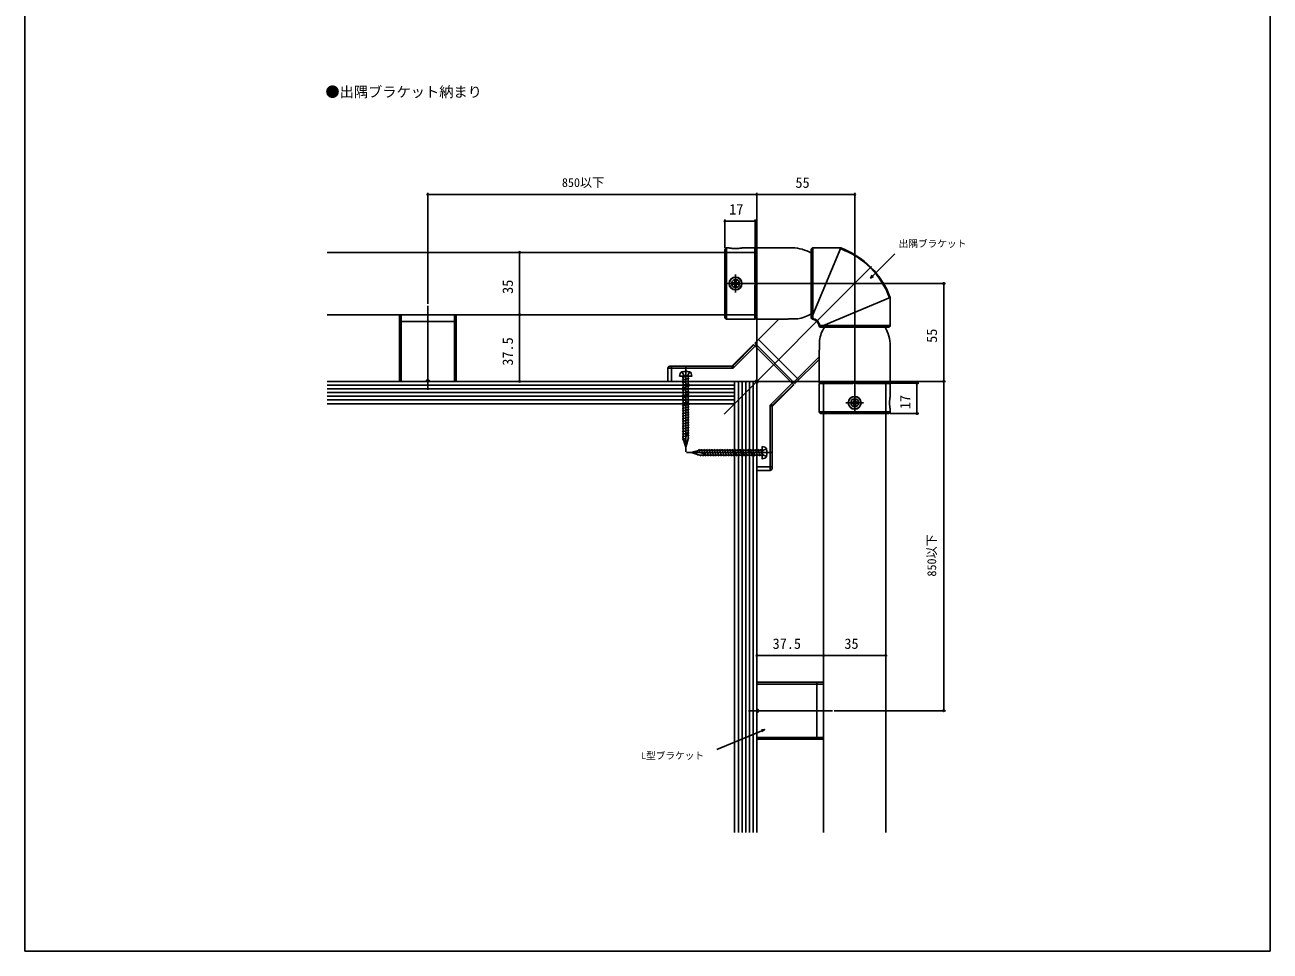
# Model space of a CAD drawing. Units: millimetres, scale not verified. Extents: x -350 to 350, y -522 to 519.
# Drawn here: x -350 to 350, y -522 to -1 of the extents above; entities that cross this region are included whole.
import ezdxf
from ezdxf.enums import TextEntityAlignment as Align

# ---------------------------------------------------------------- set-up
doc = ezdxf.new("R2010")
doc.units = ezdxf.units.MM
doc.header["$LTSCALE"] = 4
for name, color, linetype in [('0-1_USER1', 3, 'Continuous'), ('0-2_YKK_12', 2, 'Continuous'), ('0-3_YKK_13', 4, 'Continuous'), ('0-4_YKK_D', 6, 'Continuous'), ('0-5_YKK_ZWAK', 7, 'Continuous'), ('0-6_YSS_K', 3, 'Continuous')]:
    doc.layers.add(name, color=color, linetype=linetype)
doc.styles.add('ＭＳ ゴシック', font='')
doc.styles.get('ＭＳ ゴシック').set_extended_font_data('MS Gothic')

msp = doc.modelspace()

# ---------------------------------------------------------------- linework, layer by layer
at = {"layer": '0-2_YKK_12'}
for p, q in [((-180, -129.099), (43.498, -129.099)), ((43.498, -129.099), (60.498, -129.099)), ((60.498, -164.099), (60.498, -129.099)), ((43.038, -220.059), (125.973, -137.124)), ((116.496, -218.336), (116.496, -139.348)), ((44.627, -146.599), (123.748, -146.6)), ((49.499, -141.599), (49.499, -151.599)), ((-123.501, -206.274), (-123.501, -159.099)), ((-180, -164.099), (43.498, -164.099)), ((43.498, -164.099), (60.498, -164.099)), ((133.998, -202.598), (133.998, -219.598)), ((121.496, -213.598), (111.496, -213.598)), ((98.998, -219.598), (98.998, -454.921)), ((133.998, -219.598), (133.998, -454.921)), ((56.821, -386.597), (103.998, -386.597))]:
    msp.add_line(p, q, dxfattribs=at)
msp.add_lwpolyline([(133.998, -202.598), (98.998, -202.598), (98.998, -219.598)], dxfattribs=at)
at = {"layer": '0-3_YKK_13', "color": 7}
msp.add_line((43.498, -127.613), (43.498, -127.598), dxfattribs=at)
at = {"layer": '0-3_YKK_13'}
for p, q in [((43.498, -128.914), (43.498, -127.613)), ((43.498, -138.289), (43.498, -128.914)), ((45.598, -126.598), (44.498, -126.598)), ((44.498, -126.598), (44.498, -166.598)), ((45.71, -126.615), (45.598, -126.598)), ((60.248, -126.598), (53.368, -126.598)), ((60.248, -126.598), (60.248, -126.612)), ((60.248, -127.113), (60.248, -126.612)), ((60.748, -127.098), (60.248, -127.098)), ((60.248, -127.113), (60.248, -145.598)), ((60.498, -129.114), (60.498, -129.014)), ((60.498, -133.913), (60.498, -129.114)), ((81.498, -126.598), (60.748, -126.598)), ((60.748, -126.598), (60.748, -126.612)), ((60.748, -127.113), (60.748, -126.612)), ((60.748, -127.113), (60.748, -145.598)), ((91.998, -127.598), (91.998, -127.6)), ((91.998, -163.404), (91.998, -127.6)), ((108.597, -126.6), (92.998, -164.19)), ((108.598, -126.6), (92.998, -126.6)), ((92.998, -126.6), (92.998, -164.19)), ((43.498, -165.598), (43.498, -138.289)), ((48.347, -146.215), (47.579, -146.215)), ((60.248, -145.598), (60.748, -145.598)), ((60.248, -147.598), (60.748, -147.598)), ((60.248, -147.598), (60.248, -166.598)), ((60.748, -147.598), (60.748, -166.598)), ((98.907, -170.099), (136.496, -154.499)), ((136.496, -170.098), (136.496, -154.498)), ((-139.501, -201.597), (-139.501, -164.097)), ((-138.501, -167.909), (-108.501, -167.909)), ((-138.501, -167.909), (-138.501, -201.597)), ((-108.501, -164.097), (-108.501, -167.909)), ((-108.501, -167.909), (-107.501, -167.909)), ((-108.501, -167.909), (-108.501, -201.597)), ((-107.501, -201.597), (-107.501, -164.097)), ((44.498, -166.598), (60.248, -166.598)), ((60.248, -166.098), (60.748, -166.098)), ((60.283, -180.186), (73.871, -166.598)), ((60.748, -166.598), (78.536, -166.598)), ((81.498, -166.372), (84.498, -166.372)), ((91.6, -163.86), (91.998, -164.258)), ((98.838, -171.098), (99.237, -171.497)), ((98.907, -170.098), (136.496, -170.098)), ((135.496, -171.098), (135.498, -171.098)), ((59.582, -180.899), (47.677, -192.804)), ((48.077, -192.804), (59.782, -181.099)), ((60.489, -181.806), (48.199, -194.097)), ((59.582, -180.899), (82.197, -203.515)), ((60.999, -180.902), (60.292, -181.609)), ((62.404, -178.065), (85.032, -200.692)), ((96.724, -181.598), (96.724, -178.598)), ((136.498, -202.348), (136.498, -181.598)), ((96.498, -187.812), (82.203, -202.106)), ((96.498, -184.588), (96.498, -202.348)), ((13.499, -194.097), (11.499, -194.097)), ((12.499, -193.097), (13.499, -193.097)), ((13.499, -193.097), (47.37, -193.097)), ((13.499, -194.097), (13.499, -193.097)), ((13.499, -194.097), (13.499, -201.597)), ((48.199, -194.097), (13.499, -194.097)), ((21.499, -193.497), (21.499, -241.097)), ((48.199, -194.097), (47.37, -193.097)), ((47.677, -192.804), (48.077, -192.804)), ((48.077, -192.804), (48.199, -194.097)), ((-139.501, -201.597), (-107.501, -201.597)), ((-122.751, -200.897), (-122.751, -201.597)), ((13.499, -201.597), (60.439, -201.597)), ((17.999, -198.597), (18.376, -197.191)), ((22.733, -198.597), (19.499, -199.464)), ((23.499, -199.841), (19.499, -200.913)), ((23.499, -201.291), (19.499, -202.363)), ((23.499, -202.74), (19.499, -203.812)), ((20.099, -198.597), (20.099, -233.769)), ((22.899, -198.597), (22.899, -233.769)), ((60.439, -201.597), (60.969, -201.067)), ((62.03, -202.128), (61.499, -202.658)), ((61.499, -202.658), (61.499, -249.597)), ((68.999, -214.898), (81.29, -202.607)), ((80.939, -202.257), (81.647, -201.549)), ((82, -201.903), (81.293, -202.61)), ((81.487, -202.804), (82.194, -202.097)), ((96.498, -202.848), (96.498, -218.598)), ((115.498, -202.848), (96.498, -202.848)), ((96.998, -202.348), (96.998, -202.848)), ((136.498, -202.348), (117.498, -202.348)), ((117.498, -202.848), (117.498, -202.348)), ((136.498, -202.848), (117.498, -202.848)), ((135.998, -202.848), (135.998, -202.348)), ((136.498, -209.728), (136.498, -202.848)), ((23.499, -204.19), (19.499, -205.261)), ((23.499, -205.639), (19.499, -206.711)), ((23.499, -207.088), (19.499, -208.16)), ((23.499, -208.538), (19.499, -209.609)), ((23.499, -209.987), (19.499, -211.059)), ((81.997, -203.314), (70.292, -215.019)), ((70.292, -215.42), (82.197, -203.515)), ((136.492, -209.757), (136.492, -209.756)), ((23.499, -211.436), (19.499, -212.508)), ((23.499, -212.886), (19.499, -213.958)), ((23.499, -214.335), (19.499, -215.407)), ((23.499, -215.785), (19.499, -216.856)), ((68.999, -249.597), (68.999, -214.898)), ((69.999, -215.726), (68.999, -214.898)), ((68.999, -214.898), (70.292, -215.019)), ((69.999, -215.726), (69.999, -249.597)), ((70.292, -215.019), (70.292, -215.42)), ((115.345, -213.214), (114.577, -213.214)), ((23.499, -217.234), (19.499, -218.306)), ((23.499, -218.683), (19.499, -219.755)), ((23.499, -220.133), (19.499, -221.205)), ((23.499, -221.582), (19.499, -222.654)), ((23.499, -223.032), (19.499, -224.103)), ((136.498, -218.598), (96.498, -218.598)), ((97.498, -219.598), (135.498, -219.598)), ((136.498, -218.598), (136.498, -217.498)), ((23.499, -224.481), (19.499, -225.553)), ((23.499, -225.93), (19.499, -227.002)), ((23.499, -227.38), (19.499, -228.451)), ((23.499, -228.829), (19.499, -229.901)), ((22.599, -230.52), (19.499, -231.35)), ((23.499, -230.278), (22.899, -230.439)), ((21.831, -232.175), (19.499, -232.8)), ((21.424, -233.733), (19.499, -234.249)), ((21.499, -238.597), (20.099, -233.769)), ((21.241, -235.232), (20.219, -235.506)), ((21.236, -236.682), (20.759, -236.81)), ((21.499, -238.597), (22.899, -233.769)), ((21.749, -237.994), (21.668, -238.016)), ((22.424, -236.364), (22.123, -236.445)), ((23.1, -234.734), (22.579, -234.873)), ((23.499, -231.728), (22.899, -231.889)), ((23.499, -233.177), (22.899, -233.338)), ((21.397, -238.089), (21.299, -238.115)), ((69.599, -241.597), (21.999, -241.597)), ((24.499, -241.597), (29.328, -240.197)), ((24.499, -241.597), (29.328, -242.997)), ((25.008, -241.495), (24.982, -241.397)), ((25.102, -241.847), (25.08, -241.766)), ((26.414, -241.334), (26.286, -240.857)), ((26.732, -242.522), (26.652, -242.221)), ((27.865, -241.339), (27.591, -240.317)), ((28.363, -243.198), (28.223, -242.677)), ((29.363, -241.522), (28.847, -239.597)), ((64.499, -240.197), (29.328, -240.197)), ((64.499, -242.997), (29.328, -242.997)), ((29.919, -243.597), (29.758, -242.997)), ((30.922, -241.929), (30.297, -239.597)), ((31.369, -243.597), (31.208, -242.997)), ((32.577, -242.697), (31.746, -239.597)), ((32.818, -243.597), (32.657, -242.997)), ((34.267, -243.597), (33.196, -239.597)), ((35.717, -243.597), (34.645, -239.597)), ((37.166, -243.597), (36.094, -239.597)), ((38.616, -243.597), (37.544, -239.597)), ((40.065, -243.597), (38.993, -239.597)), ((41.514, -243.597), (40.443, -239.597)), ((42.964, -243.597), (41.892, -239.597)), ((44.413, -243.597), (43.341, -239.597)), ((45.862, -243.597), (44.791, -239.597)), ((47.312, -243.597), (46.24, -239.597)), ((48.761, -243.597), (47.689, -239.597)), ((50.211, -243.597), (49.139, -239.597)), ((51.66, -243.597), (50.588, -239.597)), ((53.109, -243.597), (52.038, -239.597)), ((54.559, -243.597), (53.487, -239.597)), ((56.008, -243.597), (54.936, -239.597)), ((57.458, -243.597), (56.386, -239.597)), ((58.907, -243.597), (57.835, -239.597)), ((60.356, -243.597), (59.285, -239.597)), ((61.806, -243.597), (60.734, -239.597)), ((63.255, -243.597), (62.183, -239.597)), ((64.499, -242.831), (63.633, -239.597)), ((64.499, -238.097), (65.906, -238.474)), ((61.499, -251.597), (61.499, -249.597)), ((61.499, -249.597), (68.999, -249.597)), ((68.999, -251.597), (61.499, -251.597)), ((68.999, -251.597), (68.999, -249.597)), ((68.999, -249.597), (69.999, -249.597)), ((69.999, -249.597), (69.999, -250.597)), ((61.498, -370.597), (98.998, -370.597)), ((61.498, -370.597), (61.498, -402.597)), ((95.187, -371.597), (61.498, -371.597)), ((95.187, -371.597), (95.187, -401.597)), ((62.198, -387.347), (61.498, -387.347)), ((95.187, -401.597), (61.498, -401.597)), ((61.498, -402.597), (98.998, -402.597)), ((98.998, -401.597), (95.187, -401.597)), ((95.187, -401.597), (95.187, -402.597))]:
    msp.add_line(p, q, dxfattribs=at)
for points in [[(47.651, -126.895), (47.058, -126.833), (46.548, -126.761), (46.143, -126.695), (45.843, -126.64), (45.71, -126.615)], [(47.651, -126.895), (48.531, -126.969), (49.498, -126.992), (50.465, -126.969), (51.364, -126.903)], [(53.368, -126.598), (53.325, -126.607), (53.247, -126.622), (53.15, -126.641), (52.869, -126.692), (52.455, -126.759), (51.945, -126.833), (51.333, -126.899)], [(91.998, -127.598), (92.032, -127.34), (92.133, -127.099), (92.292, -126.892), (92.499, -126.733), (92.74, -126.633), (92.998, -126.6)], [(136.077, -154.672), (135.125, -152.336), (134.088, -150.04), (132.906, -147.814), (131.593, -145.659), (130.173, -143.575), (128.646, -141.569), (127.013, -139.648), (125.278, -137.818), (123.448, -136.083), (121.527, -134.45), (119.521, -132.923), (117.437, -131.503), (115.282, -130.19), (113.056, -129.008), (110.76, -127.971), (108.424, -127.019)], [(136.498, -154.498), (135.523, -152.149), (134.469, -149.837), (133.277, -147.592), (131.953, -145.42), (130.52, -143.319), (128.98, -141.296), (127.332, -139.36), (125.582, -137.515), (123.737, -135.765), (121.8, -134.117), (119.778, -132.577), (117.677, -131.143), (115.504, -129.82), (113.26, -128.627), (110.947, -127.574), (108.598, -126.598)], [(47.579, -146.215), (47.579, -146.983), (48.347, -146.983)], [(49.883, -145.447), (49.883, -144.679), (49.115, -144.679), (49.115, -145.447)], [(50.651, -146.983), (51.419, -146.983), (51.419, -146.215), (50.651, -146.215)], [(49.115, -147.751), (49.115, -148.519), (49.883, -148.519), (49.883, -147.751)], [(-138.501, -164.097), (-138.501, -167.909), (-139.501, -167.909)], [(78.536, -166.593), (78.585, -166.586), (78.904, -166.542), (79.377, -166.486), (79.997, -166.429), (80.722, -166.387), (81.498, -166.372)], [(91.998, -165.688), (91.998, -165.401), (91.998, -164.626), (91.998, -163.404)], [(92.921, -164.282), (92.678, -164.236), (92.454, -164.144), (92.264, -164.002), (92.119, -163.824), (92.029, -163.62), (91.998, -163.404)], [(92.817, -166.671), (92.555, -166.582), (92.326, -166.429), (92.149, -166.216), (92.037, -165.963), (91.998, -165.689)], [(92.923, -164.371), (92.876, -165.607), (92.835, -166.394), (92.817, -166.671)], [(96.425, -170.279), (96.107, -169.248), (95.541, -168.322), (94.775, -167.557), (93.849, -166.994), (92.817, -166.671)], [(92.819, -166.317), (93.564, -166.437), (94.266, -166.705), (95.483, -167.614), (96.37, -168.827), (96.673, -169.522), (96.807, -170.262)], [(92.999, -164.19), (92.993, -164.203), (92.987, -164.216), (92.981, -164.228), (92.974, -164.241), (92.965, -164.253), (92.956, -164.265), (92.943, -164.276), (92.921, -164.282)], [(92.921, -164.282), (92.922, -164.327), (92.923, -164.371)], [(96.425, -170.279), (96.713, -170.261), (97.489, -170.22), (98.726, -170.174)], [(97.407, -171.098), (97.067, -171.039), (96.768, -170.866), (96.546, -170.603), (96.425, -170.279)], [(98.013, -171.098), (97.878, -171.098), (97.762, -171.098), (97.668, -171.098), (97.592, -171.098), (97.533, -171.098), (97.485, -171.098), (97.409, -171.098)], [(105.602, -171.098), (105.212, -171.098), (104.836, -171.098), (104.475, -171.098), (104.129, -171.098), (103.796, -171.098), (103.477, -171.098), (103.171, -171.098), (102.878, -171.098), (102.598, -171.098), (102.33, -171.098), (102.074, -171.098), (101.83, -171.098), (101.598, -171.098), (101.377, -171.098), (101.167, -171.098), (100.968, -171.098), (100.779, -171.098), (100.6, -171.098), (100.431, -171.098), (100.271, -171.098), (100.12, -171.098), (99.979, -171.098), (99.846, -171.098), (99.721, -171.098), (99.604, -171.098), (99.394, -171.098), (99.212, -171.098), (99.056, -171.098), (98.924, -171.098), (98.813, -171.098), (98.721, -171.098), (98.646, -171.098), (98.585, -171.098), (98.536, -171.098), (98.497, -171.098), (98.438, -171.098), (98.343, -171.098), (98.169, -171.098), (98.013, -171.098)], [(98.726, -170.174), (98.77, -170.175), (98.814, -170.176)], [(98.814, -170.176), (98.827, -170.145), (98.846, -170.129), (98.866, -170.117), (98.886, -170.107), (98.907, -170.098)], [(99.692, -171.098), (99.476, -171.068), (99.272, -170.977), (99.095, -170.833), (98.952, -170.643), (98.861, -170.419), (98.814, -170.176)], [(135.496, -171.098), (134.3, -171.098), (133.129, -171.098), (131.984, -171.098), (130.866, -171.098), (129.772, -171.098), (128.704, -171.098), (127.66, -171.098), (126.641, -171.098), (125.646, -171.098), (124.675, -171.098), (123.728, -171.098), (122.804, -171.098), (121.903, -171.098), (121.025, -171.098), (120.17, -171.098), (119.336, -171.098), (118.524, -171.098), (117.734, -171.098), (116.965, -171.098), (116.218, -171.098), (115.49, -171.098), (114.784, -171.098), (114.097, -171.098), (113.43, -171.098), (112.783, -171.098), (112.154, -171.098), (111.545, -171.098), (110.955, -171.098), (110.382, -171.098), (109.828, -171.098), (109.291, -171.098), (108.772, -171.098), (108.27, -171.098), (107.785, -171.098), (107.317, -171.098), (106.864, -171.098), (106.428, -171.098), (106.007, -171.098), (105.602, -171.098)], [(136.496, -170.098), (136.449, -170.407), (136.306, -170.685), (136.085, -170.907), (135.807, -171.049), (135.498, -171.098)], [(60.283, -180.186), (82.91, -202.813), (96.498, -189.226)], [(96.5, -184.588), (96.503, -184.564), (96.52, -184.451), (96.545, -184.271), (96.576, -184.025), (96.611, -183.72), (96.646, -183.362), (96.677, -182.961), (96.703, -182.526), (96.719, -182.068), (96.724, -181.598)], [(13.499, -201.597), (11.499, -201.597), (11.499, -194.097)], [(-122.751, -200.897), (-124.251, -200.897), (-124.251, -201.597)], [(17.999, -198.597), (24.999, -198.597), (24.622, -197.191)], [(19.399, -196.246), (20.349, -198.193), (21.499, -198.805)], [(23.599, -196.246), (22.649, -198.193), (21.499, -198.805)], [(115.498, -202.848), (115.498, -202.348), (96.498, -202.348)], [(136.492, -209.728), (136.49, -209.74), (136.462, -209.88), (136.421, -210.102), (136.368, -210.406), (136.309, -210.785), (136.249, -211.23), (136.193, -211.733), (136.128, -212.632), (136.105, -213.598), (136.128, -214.566), (136.193, -215.464)], [(114.577, -213.214), (114.577, -213.982), (115.345, -213.982)], [(116.881, -212.446), (116.881, -211.678), (116.113, -211.678), (116.113, -212.446)], [(116.113, -214.75), (116.113, -215.518), (116.881, -215.518), (116.881, -214.75)], [(117.649, -213.982), (118.417, -213.982), (118.417, -213.214), (117.649, -213.214)], [(136.193, -215.464), (136.249, -215.967), (136.309, -216.412), (136.368, -216.791), (136.421, -217.095), (136.463, -217.318), (136.489, -217.452), (136.498, -217.498)], [(66.851, -239.497), (64.903, -240.447), (64.292, -241.597)], [(66.851, -243.697), (64.903, -242.747), (64.292, -241.597)], [(64.499, -238.097), (64.499, -245.097), (65.906, -244.72)], [(98.998, -371.597), (95.187, -371.597), (95.187, -370.597)], [(62.198, -387.347), (62.198, -385.847), (61.498, -385.847)]]:
    msp.add_lwpolyline(points, dxfattribs=at)
for centre, radius in [((49.499, -146.599), 3.6), ((49.499, -146.599), 3.5), ((49.499, -146.599), 2.25), ((116.497, -213.598), 3.6), ((116.497, -213.598), 3.5), ((116.497, -213.598), 2.25)]:
    msp.add_circle(centre, radius, dxfattribs=at)
for centre, radius, start, end in [((44.498, -127.598), 1, 90, 180), ((81.498, -146.598), 20, 58.33176, 90), ((48.347, -145.447), 0.768, 270, 0), ((48.347, -147.751), 0.768, 0, 90), ((50.651, -145.447), 0.768, 180, 270), ((50.651, -147.751), 0.768, 90, 180), ((44.498, -165.598), 1, 180, 270), ((81.498, -146.598), 20, 278.62693, 301.66824), ((116.498, -181.598), 20, 148.33176, 171.37307), ((116.498, -181.598), 20, 0, 31.66824), ((12.499, -194.097), 1, 90, 180), ((21.499, -204.997), 9, 75.9647, 104.0353), ((46.97, -192.097), 1, 270.00035, 315.00451), ((47.37, -192.097), 1, 270.00172, 314.99828), ((47.37, -192.097), 1, 270.00035, 315.00451), ((19.632, -197.527), 1.3, 104.0353, 165), ((23.367, -197.527), 1.3, 15, 75.9647), ((61.499, -201.597), 0.75, 315, 135), ((70.999, -215.726), 1, 135.00172, 179.99828), ((70.999, -215.726), 1, 134.99549, 179.99965), ((70.999, -216.127), 1, 134.99549, 179.99965), ((115.345, -212.446), 0.768, 270, 0), ((115.345, -214.75), 0.768, 0, 90), ((117.649, -212.446), 0.768, 180, 270), ((117.649, -214.75), 0.768, 90, 180), ((97.498, -218.598), 1, 180, 270), ((135.498, -218.598), 1, 270, 0), ((65.569, -239.73), 1.3, 14.0353, 75), ((65.569, -243.465), 1.3, 285, 345.9647), ((58.099, -241.597), 9, 345.9647, 14.0353), ((68.999, -250.597), 1, 270, 0)]:
    msp.add_arc(centre, radius, start, end, dxfattribs=at)
for centre, major_axis, ratio, start_param, end_param in [((45.37, -194.097), (-2, -1), 0.00474, 3.1426937, 3.1510733), ((46.077, -194.804), (-2, -2), 0.005925, 3.1391386, 3.1475183), ((68.999, -217.726), (-1, -2), 0.00474, 3.132112, 3.1404917), ((68.292, -217.019), (-2, -2), 0.005925, 3.135667, 3.1440467), ((25.333, -235.699), (0.256, 7.2), 0.570467, 0.6947962, 2.0052569), ((27.398, -245.431), (7.2, -0.256), 0.570467, 0.6947962, 2.0052569)]:
    msp.add_ellipse(centre, major_axis=major_axis, ratio=ratio, start_param=start_param, end_param=end_param, dxfattribs=at)
at = {"layer": '0-4_YKK_D'}
for p, q in [((-123.501, -158.099), (-123.501, -95.598)), ((-123.501, -96.598), (61.499, -96.598)), ((61.499, -200.597), (61.499, -95.598)), ((61.499, -143.169), (61.499, -95.598)), ((116.496, -96.598), (61.499, -96.598)), ((116.496, -145.6), (116.496, -95.598)), ((43.498, -126.613), (43.498, -110.598)), ((43.498, -111.598), (60.498, -111.598)), ((60.498, -128.099), (60.498, -110.598)), ((117.496, -146.6), (167.498, -146.6)), ((166.498, -146.6), (166.498, -201.597)), ((62.499, -201.597), (167.498, -201.597)), ((62.499, -201.597), (167.498, -201.597)), ((134.998, -202.598), (152.498, -202.598)), ((151.498, -202.598), (151.498, -219.598)), ((166.498, -201.597), (166.498, -386.597)), ((136.498, -219.598), (152.498, -219.598)), ((98.998, -355.597), (61.498, -355.597)), ((133.998, -355.597), (98.998, -355.597)), ((104.998, -386.597), (167.498, -386.597))]:
    msp.add_line(p, q, dxfattribs=at)
for points in [[(-71.891, -201.599), (-71.891, -164.099), (-71.891, -129.099)], [(125.444, -143.518), (126.646, -142.316), (139.059, -129.905)], [(126.968, -142.638), (125.444, -143.518), (126.324, -141.994)], [(65.816, -397.129), (64.248, -397.786), (38.901, -408.404)], [(64.072, -397.366), (65.816, -397.129), (64.424, -398.206)]]:
    msp.add_lwpolyline(points, dxfattribs=at)
for centre in [(-123.501, -96.598), (61.499, -96.598), (61.499, -96.598), (116.496, -96.598), (43.498, -111.598), (60.498, -111.598), (-71.891, -129.099), (166.498, -146.6), (-71.891, -164.099), (-71.891, -164.099), (-71.891, -201.599), (151.498, -202.598), (166.498, -201.597), (166.498, -201.597), (151.498, -219.598), (61.498, -355.597), (98.998, -355.597), (98.998, -355.597), (133.998, -355.597), (166.498, -386.597)]:
    msp.add_circle(centre, 0.425, dxfattribs=at)
at = {"layer": '0-5_YKK_ZWAK'}
msp.add_line((-350, 498.4), (-350, -521.6), dxfattribs=at)
msp.add_lwpolyline([(-350, -521.6), (350, -521.6), (350, 498.4)], dxfattribs=at)
at = {"layer": '0-6_YSS_K'}
for p, q in [((61.499, -201.597), (-180, -201.597)), ((48.999, -454.921), (48.999, -201.597)), ((48.999, -201.597), (60.439, -201.597)), ((51.083, -201.597), (51.083, -454.921)), ((53.166, -201.597), (53.166, -454.921)), ((55.249, -201.597), (55.249, -454.921)), ((57.333, -201.597), (57.333, -454.921)), ((59.416, -201.597), (59.416, -454.921)), ((61.499, -201.597), (61.499, -454.921)), ((48.999, -203.681), (-180, -203.681)), ((48.999, -205.764), (-180, -205.764)), ((48.999, -207.847), (-180, -207.847)), ((48.999, -209.931), (-180, -209.931)), ((48.999, -212.014), (-180, -212.014)), ((-180, -214.097), (48.999, -214.097))]:
    msp.add_line(p, q, dxfattribs=at)

# ---------------------------------------------------------------- texts
at = {"layer": '0-1_USER1', "style": 'ＭＳ ゴシック'}
msp.add_text('●出隅ブラケット納まり', height=5.865, dxfattribs=at).set_placement((-181.091, -43.645), align=Align.BOTTOM_LEFT)
at = {"layer": '0-4_YKK_D', "style": 'ＭＳ ゴシック'}
for s, height, p in [('850以下', 4.985, (-48.117, -93.864)), ('55', 5.865, (83.18, -94.598)), ('17', 5.865, (45.93, -109.598)), ('出隅ブラケット', 3.886, (141.168, -127.323)), ('37.5', 5.865, (70.339, -353.597)), ('35', 5.865, (110.68, -353.597)), ('L型ブラケット', 3.886, (-3.469, -414.938))]:
    msp.add_text(s, height=height, dxfattribs=at).set_placement(p, align=Align.BOTTOM_LEFT)
for s, height, p in [('35', 5.865, (-73.891, -152.417)), ('55', 5.865, (164.498, -179.917)), ('37.5', 5.865, (-73.891, -192.758)), ('17', 5.865, (149.498, -217.167)), ('850以下', 4.985, (163.764, -311.213))]:
    msp.add_text(s, height=height, rotation=90, dxfattribs=at).set_placement(p, align=Align.BOTTOM_LEFT)

doc.saveas('drawing.dxf')
